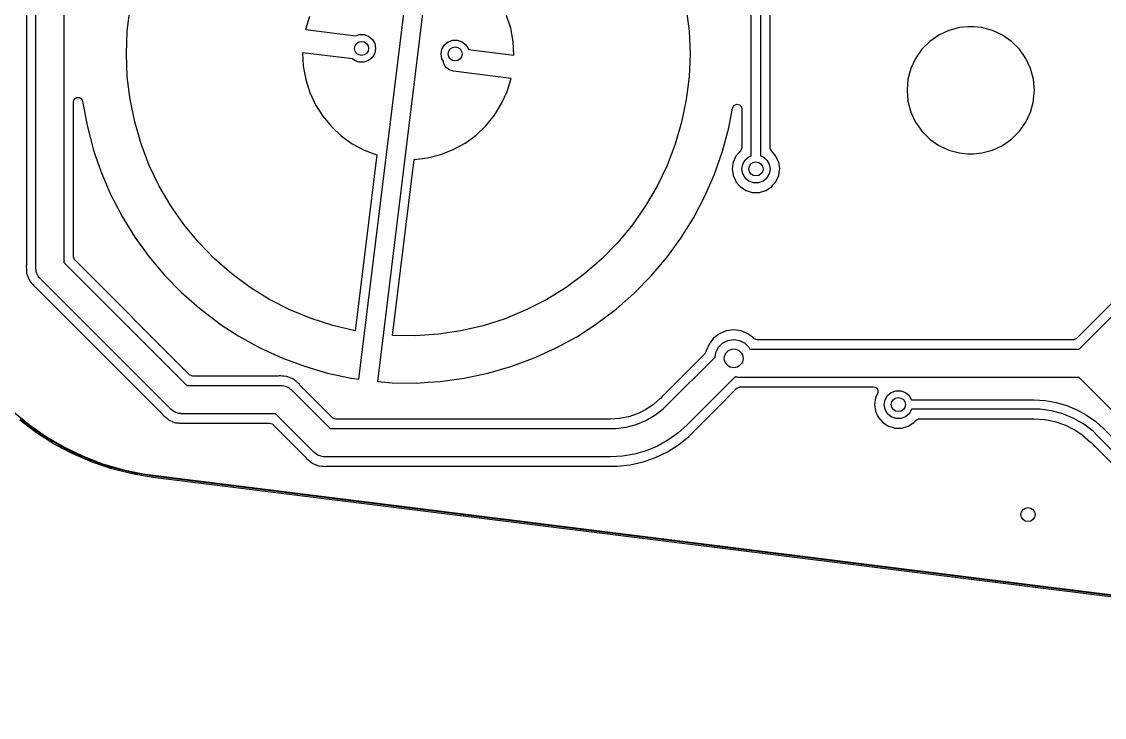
# Model space of a CAD drawing. Extents: x -114 to 114, y -62 to 23.
# Drawn here: x -79.71 to -56.66, y -60.71 to -45.9 of the extents above; entities that cross this region are included whole.
import ezdxf

# ---------------------------------------------------------------- set-up
doc = ezdxf.new("R2010")
doc.units = 0
doc.layers.add('BLACK', color=7, linetype='CONTINUOUS')

msp = doc.modelspace()

# ---------------------------------------------------------------- linework, layer by layer
at = {"layer": 'BLACK', "linetype": 'CONTINUOUS'}
for p, q in [((-38.3703, -33.7547), (-57.258, -52.6424)), ((-57.2039, -52.8719), (-38.2276, -33.8956)), ((-64.1813, -48.7588), (-64.1813, -39.1153)), ((-63.9813, -39.1153), (-63.9813, -48.7588)), ((-63.7808, -47.362), (-63.7808, -39.0853)), ((-72.5367, -53.5125), (-70.8308, -39.6187)), ((-70.4339, -39.6686), (-72.1395, -53.5592)), ((-79.6142, -41.6904), (-79.6142, -51.0865)), ((-79.4137, -51.1509), (-79.4137, -41.6259)), ((-78.8137, -41.7502), (-78.8137, -51.0267)), ((-77.4652, -46.1008), (-77.4058, -45.6168)), ((-65.5641, -45.6194), (-65.5049, -46.1035)), ((-73.5897, -45.7935), (-73.6741, -46.0688)), ((-69.3025, -46.043), (-69.3902, -45.7687)), ((-73.6741, -46.0688), (-72.5977, -46.2009)), ((-69.2506, -46.3262), (-69.3025, -46.043)), ((-59.9733, -46.0881), (-60.1875, -46.188)), ((-59.7451, -46.027), (-59.9733, -46.0881)), ((-59.5686, -46.0115), (-59.7451, -46.027)), ((-59.4507, -46.0115), (-59.5686, -46.0115)), ((-59.5686, -46.0115), (-59.5686, -46.0115)), ((-59.2743, -46.027), (-59.4507, -46.0115)), ((-59.4507, -46.0115), (-59.4507, -46.0115)), ((-59.1221, -46.0677), (-59.2743, -46.027)), ((-59.2743, -46.027), (-59.2743, -46.027)), ((-59.2743, -46.027), (-59.2743, -46.027)), ((-59.046, -46.0881), (-59.1221, -46.0677)), ((-58.8318, -46.188), (-59.046, -46.0881)), ((-59.046, -46.0881), (-59.046, -46.0881)), ((-77.4852, -46.5881), (-77.4652, -46.1008)), ((-72.5977, -46.2009), (-72.5305, -46.1765)), ((-72.5305, -46.1765), (-72.4264, -46.1765)), ((-72.4264, -46.1765), (-72.3284, -46.2121)), ((-72.3284, -46.2121), (-72.2486, -46.2791)), ((-72.2486, -46.2791), (-72.1965, -46.3693)), ((-70.715, -46.3966), (-70.6352, -46.3296)), ((-70.6352, -46.3296), (-70.5373, -46.294)), ((-70.5373, -46.294), (-70.4331, -46.294)), ((-70.4331, -46.294), (-70.3352, -46.3296)), ((-70.3352, -46.3296), (-70.2554, -46.3966)), ((-69.2353, -46.6138), (-69.2506, -46.3262)), ((-65.5049, -46.1035), (-65.4852, -46.5907)), ((-60.3811, -46.3235), (-60.5482, -46.4906)), ((-60.1875, -46.188), (-60.3811, -46.3235)), ((-60.1875, -46.188), (-60.1875, -46.188)), ((-58.6383, -46.3235), (-58.8318, -46.188)), ((-58.8318, -46.188), (-58.8318, -46.188)), ((-58.4712, -46.4906), (-58.6383, -46.3235)), ((-58.6383, -46.3235), (-58.6383, -46.3235)), ((-58.6383, -46.3235), (-58.6383, -46.3235)), ((-72.1965, -46.3693), (-72.1784, -46.4719)), ((-72.1784, -46.4719), (-72.1965, -46.5745)), ((-70.7852, -46.5894), (-70.7671, -46.4868)), ((-70.7671, -46.4868), (-70.715, -46.3966)), ((-70.2554, -46.3966), (-70.2033, -46.4868)), ((-70.2033, -46.4868), (-70.2018, -46.4951)), ((-70.2018, -46.4951), (-69.2353, -46.6138)), ((-60.5482, -46.4906), (-60.6837, -46.6842)), ((-58.3472, -46.6677), (-58.4712, -46.4906)), ((-77.4655, -47.0754), (-77.4852, -46.5881)), ((-72.6715, -46.6956), (-73.735, -46.565)), ((-73.735, -46.565), (-73.7197, -46.8526)), ((-72.6284, -46.7318), (-72.6715, -46.6956)), ((-72.5305, -46.7674), (-72.6284, -46.7318)), ((-72.4264, -46.7674), (-72.5305, -46.7674)), ((-72.3284, -46.7318), (-72.4264, -46.7674)), ((-72.2486, -46.6648), (-72.3284, -46.7318)), ((-72.1965, -46.5745), (-72.2486, -46.6648)), ((-70.7671, -46.692), (-70.7852, -46.5894)), ((-70.7359, -46.746), (-70.7671, -46.692)), ((-70.7335, -46.7781), (-70.7359, -46.746)), ((-70.6896, -46.8652), (-70.7335, -46.7781)), ((-65.4852, -46.5907), (-65.5051, -47.078)), ((-60.6837, -46.6842), (-60.7836, -46.8984)), ((-58.3356, -46.6842), (-58.3472, -46.6677)), ((-58.2358, -46.8984), (-58.3356, -46.6842)), ((-58.3356, -46.6842), (-58.3356, -46.6842)), ((-73.7197, -46.8526), (-73.6678, -47.1358)), ((-70.6157, -46.9289), (-70.6896, -46.8652)), ((-70.5231, -46.9594), (-70.6157, -46.9289)), ((-69.2962, -47.1101), (-70.5231, -46.9594)), ((-60.7836, -46.8984), (-60.8447, -47.1266)), ((-58.1746, -47.1266), (-58.2358, -46.8984)), ((-58.2358, -46.8984), (-58.2358, -46.8984)), ((-77.4062, -47.5594), (-77.4655, -47.0754)), ((-73.6678, -47.1358), (-73.5801, -47.4101)), ((-69.3807, -47.3854), (-69.2962, -47.1101)), ((-65.5051, -47.078), (-65.5645, -47.562)), ((-60.8447, -47.1266), (-60.8653, -47.362)), ((-58.154, -47.362), (-58.1746, -47.1266)), ((-58.1746, -47.1266), (-58.1746, -47.1266)), ((-58.1746, -47.1266), (-58.1746, -47.1266)), ((-73.5801, -47.4101), (-73.4582, -47.671)), ((-69.4996, -47.6476), (-69.3807, -47.3854)), ((-63.7808, -48.5829), (-63.7808, -47.362)), ((-60.8653, -47.362), (-60.8653, -47.362)), ((-60.8653, -47.362), (-60.8447, -47.5974)), ((-58.1708, -47.5536), (-58.154, -47.362)), ((-58.154, -47.362), (-58.154, -47.362)), ((-78.6132, -47.6087), (-78.5943, -47.5505)), ((-78.6132, -50.9026), (-78.6132, -47.6087)), ((-78.5943, -47.5505), (-78.5448, -47.5146)), ((-78.5448, -47.5146), (-78.4836, -47.5146)), ((-78.4836, -47.5146), (-78.4341, -47.5505)), ((-78.4341, -47.5505), (-78.4158, -47.5975)), ((-78.4158, -47.5975), (-78.4115, -47.6354)), ((-78.4115, -47.6354), (-78.4113, -47.6369)), ((-78.4113, -47.6369), (-78.316, -48.1413)), ((-77.3079, -48.0371), (-77.4062, -47.5594)), ((-73.4582, -47.671), (-73.3039, -47.9141)), ((-69.651, -47.8926), (-69.4996, -47.6476)), ((-65.5645, -47.562), (-65.6631, -48.0397)), ((-64.578, -47.7403), (-64.5484, -47.6867)), ((-64.5484, -47.6867), (-64.493, -47.6607)), ((-64.493, -47.6607), (-64.4329, -47.6723)), ((-64.4329, -47.6723), (-64.3911, -47.717)), ((-60.8447, -47.5974), (-60.7836, -47.8257)), ((-58.2358, -47.8257), (-58.1746, -47.5974)), ((-58.1746, -47.5974), (-58.1708, -47.5536)), ((-73.3039, -47.9141), (-73.1198, -48.1356)), ((-69.8325, -48.1162), (-69.651, -47.8926)), ((-64.6598, -48.1652), (-64.578, -47.7403)), ((-64.3911, -47.717), (-64.3818, -47.759)), ((-64.3818, -47.759), (-64.3818, -48.5829)), ((-60.7836, -47.8257), (-60.6837, -48.0398)), ((-58.3356, -48.0399), (-58.2358, -47.8257)), ((-78.316, -48.1413), (-78.184, -48.6374)), ((-77.1711, -48.5052), (-77.3079, -48.0371)), ((-73.1198, -48.1356), (-72.9089, -48.3317)), ((-70.041, -48.3148), (-69.8325, -48.1162)), ((-65.6631, -48.0397), (-65.8001, -48.5077)), ((-64.7935, -48.6608), (-64.6598, -48.1652)), ((-60.6837, -48.0398), (-60.6837, -48.0399)), ((-60.6837, -48.0399), (-60.5796, -48.1885)), ((-58.4712, -48.2334), (-58.3356, -48.0399)), ((-72.9089, -48.3317), (-72.6747, -48.4993)), ((-70.2732, -48.4851), (-70.041, -48.3148)), ((-60.5796, -48.1885), (-60.5482, -48.2334)), ((-60.5482, -48.2334), (-60.3811, -48.4005)), ((-60.3811, -48.4005), (-60.1875, -48.5361)), ((-58.8318, -48.5361), (-58.6383, -48.4005)), ((-58.6383, -48.4005), (-58.4712, -48.2334)), ((-76.9967, -48.9606), (-77.1711, -48.5052)), ((-72.6747, -48.4993), (-72.421, -48.6355)), ((-72.421, -48.6355), (-72.152, -48.7383)), ((-70.793, -48.7303), (-70.5252, -48.6244)), ((-70.5252, -48.6244), (-70.2732, -48.4851)), ((-65.8001, -48.5077), (-65.9747, -48.9631)), ((-64.3818, -48.5829), (-64.4007, -48.6411)), ((-63.7782, -48.6053), (-63.7808, -48.5829)), ((-63.7527, -48.6476), (-63.7782, -48.6053)), ((-60.1875, -48.5361), (-60.1875, -48.5361)), ((-60.1875, -48.5361), (-60.1875, -48.5361)), ((-60.1875, -48.5361), (-60.1875, -48.5361)), ((-60.1875, -48.5361), (-60.0678, -48.5919)), ((-60.0678, -48.5919), (-60.0162, -48.6159)), ((-60.0162, -48.6159), (-59.9733, -48.6359)), ((-59.9733, -48.6359), (-59.9733, -48.6359)), ((-59.9733, -48.6359), (-59.7451, -48.6971)), ((-59.2743, -48.6971), (-59.046, -48.6359)), ((-59.046, -48.6359), (-58.8318, -48.5361)), ((-78.184, -48.6374), (-78.1404, -48.7635)), ((-78.1404, -48.7635), (-78.0571, -49.0039)), ((-72.152, -48.7383), (-72.6118, -52.4827)), ((-71.8177, -52.5802), (-71.358, -48.8358)), ((-71.358, -48.8358), (-71.0721, -48.8012)), ((-71.0721, -48.8012), (-70.793, -48.7303)), ((-64.9632, -49.1453), (-64.7935, -48.6608)), ((-64.5066, -48.7635), (-64.5664, -48.8944)), ((-64.4458, -48.6932), (-64.5066, -48.7635)), ((-64.4124, -48.6547), (-64.4458, -48.6932)), ((-64.4078, -48.6493), (-64.4124, -48.6547)), ((-64.4124, -48.6547), (-64.4124, -48.6547)), ((-64.4007, -48.6411), (-64.408, -48.6491)), ((-64.408, -48.6491), (-64.4078, -48.6493)), ((-64.3632, -48.9342), (-64.3111, -48.844)), ((-64.3111, -48.844), (-64.2313, -48.777)), ((-64.2313, -48.777), (-64.1813, -48.7588)), ((-63.9813, -48.7588), (-63.9313, -48.777)), ((-63.9313, -48.777), (-63.8515, -48.844)), ((-63.8515, -48.844), (-63.7994, -48.9342)), ((-63.7548, -48.6493), (-63.7527, -48.6476)), ((-63.7501, -48.6547), (-63.7548, -48.6493)), ((-63.6559, -48.7635), (-63.7501, -48.6547)), ((-63.7501, -48.6547), (-63.7501, -48.6547)), ((-63.6017, -48.8821), (-63.6559, -48.7635)), ((-59.7451, -48.6971), (-59.7451, -48.6971)), ((-59.7451, -48.6971), (-59.7451, -48.6971)), ((-59.7451, -48.6971), (-59.5686, -48.7125)), ((-59.5686, -48.7125), (-59.5686, -48.7125)), ((-59.5686, -48.7125), (-59.4507, -48.7125)), ((-59.4507, -48.7125), (-59.2743, -48.6971)), ((-59.2743, -48.6971), (-59.2743, -48.6971)), ((-59.2743, -48.6971), (-59.2743, -48.6971)), ((-78.0571, -49.0039), (-78.016, -49.1226)), ((-76.786, -49.4004), (-76.9967, -48.9606)), ((-65.9747, -48.9631), (-66.1856, -49.4027)), ((-64.5664, -48.8944), (-64.5869, -49.0368)), ((-64.5869, -49.0368), (-64.5869, -49.0368)), ((-64.5869, -49.0368), (-64.5664, -49.1793)), ((-64.3813, -49.0368), (-64.3632, -48.9342)), ((-64.3632, -49.1394), (-64.3813, -49.0368)), ((-63.7994, -48.9342), (-63.7813, -49.0368)), ((-63.7813, -49.0368), (-63.7994, -49.1394)), ((-63.5961, -48.8944), (-63.6017, -48.8821)), ((-63.5756, -49.0368), (-63.5961, -48.8944)), ((-63.5847, -49.1002), (-63.5756, -49.0368)), ((-63.5756, -49.0368), (-63.5756, -49.0368)), ((-78.016, -49.1226), (-77.813, -49.5941)), ((-65.1679, -49.6161), (-64.9632, -49.1453)), ((-64.5664, -49.1793), (-64.5197, -49.2816)), ((-64.5197, -49.2816), (-64.5066, -49.3102)), ((-64.5066, -49.3102), (-64.4259, -49.4034)), ((-64.3111, -49.2297), (-64.3632, -49.1394)), ((-64.2313, -49.2966), (-64.3111, -49.2297)), ((-64.1334, -49.3323), (-64.2313, -49.2966)), ((-63.9313, -49.2966), (-64.0292, -49.3323)), ((-63.8515, -49.2297), (-63.9313, -49.2966)), ((-63.7994, -49.1394), (-63.8515, -49.2297)), ((-63.7501, -49.419), (-63.6559, -49.3102)), ((-63.6559, -49.3102), (-63.5961, -49.1793)), ((-63.5961, -49.1793), (-63.5847, -49.1002)), ((-76.5402, -49.8216), (-76.786, -49.4004)), ((-66.1856, -49.4027), (-66.4316, -49.8238)), ((-64.4259, -49.4034), (-64.4124, -49.419)), ((-64.4124, -49.419), (-64.2913, -49.4968)), ((-64.2913, -49.4968), (-64.2913, -49.4968)), ((-64.2913, -49.4968), (-64.1849, -49.528)), ((-64.1849, -49.528), (-64.1532, -49.5373)), ((-64.1532, -49.5373), (-64.1532, -49.5373)), ((-64.1532, -49.5373), (-64.1532, -49.5373)), ((-64.1532, -49.5373), (-64.1532, -49.5373)), ((-64.1532, -49.5373), (-64.0093, -49.5373)), ((-64.0292, -49.3323), (-64.1334, -49.3323)), ((-64.0093, -49.5373), (-63.8712, -49.4968)), ((-64.0093, -49.5373), (-64.0093, -49.5373)), ((-63.8712, -49.4968), (-63.7501, -49.419)), ((-77.813, -49.5941), (-77.8129, -49.5941)), ((-77.8129, -49.5941), (-77.7526, -49.71)), ((-77.7526, -49.71), (-77.5764, -50.0485)), ((-65.4066, -50.0707), (-65.1679, -49.6161)), ((-76.261, -50.2214), (-76.5402, -49.8216)), ((-66.4316, -49.8238), (-66.711, -50.2236)), ((-77.5764, -50.0485), (-77.5759, -50.0494)), ((-77.5759, -50.0494), (-77.5759, -50.0494)), ((-77.5759, -50.0494), (-77.3061, -50.4862)), ((-75.9502, -50.5973), (-76.261, -50.2214)), ((-66.711, -50.2236), (-67.0219, -50.5993)), ((-65.6778, -50.5065), (-65.4066, -50.0707)), ((-77.3061, -50.4862), (-77.0051, -50.9021)), ((-75.61, -50.9467), (-75.9502, -50.5973)), ((-67.0219, -50.5993), (-67.3623, -50.9485)), ((-65.9803, -50.9213), (-65.6778, -50.5065)), ((-78.6119, -50.9181), (-78.6132, -50.9026)), ((-78.5842, -50.9726), (-78.6119, -50.9181)), ((-77.0051, -50.9021), (-77.0051, -50.9021)), ((-77.0051, -50.9021), (-76.6744, -51.2948)), ((-66.3124, -51.3128), (-65.9803, -50.9213)), ((-79.6164, -51.1075), (-79.618, -51.1149)), ((-79.618, -51.1149), (-79.618, -51.1149)), ((-79.618, -51.1149), (-79.6143, -51.1671)), ((-79.6142, -51.0865), (-79.6164, -51.1075)), ((-79.6143, -51.1671), (-79.6142, -51.1706)), ((-79.6142, -51.1706), (-79.6142, -51.1867)), ((-79.4073, -51.185), (-79.4137, -51.1509)), ((-78.8137, -51.0267), (-76.1954, -53.6449)), ((-76.1414, -53.4154), (-78.5842, -50.9726)), ((-75.2425, -51.2673), (-75.61, -50.9467)), ((-67.3623, -50.9485), (-67.7299, -51.2689)), ((-79.6142, -51.1867), (-79.6119, -51.2027)), ((-79.6119, -51.2027), (-79.6115, -51.2062)), ((-79.6115, -51.2062), (-79.6078, -51.2584)), ((-79.6078, -51.2584), (-79.6051, -51.2655)), ((-79.6051, -51.2655), (-79.5999, -51.286)), ((-79.5999, -51.286), (-79.5988, -51.2934)), ((-79.5988, -51.2934), (-79.5988, -51.2934)), ((-79.5988, -51.2934), (-79.5771, -51.341)), ((-79.5771, -51.341), (-79.5757, -51.3443)), ((-79.5757, -51.3443), (-79.5575, -51.3933)), ((-79.5575, -51.3933), (-79.5575, -51.3933)), ((-79.5575, -51.3933), (-79.5575, -51.3933)), ((-79.5575, -51.3933), (-79.5537, -51.3982)), ((-79.5537, -51.3982), (-79.553, -51.3993)), ((-79.553, -51.3993), (-79.5422, -51.4175)), ((-79.4057, -51.2196), (-79.4073, -51.185)), ((-79.3973, -51.2388), (-79.4057, -51.2196)), ((-79.3934, -51.2593), (-79.3973, -51.2388)), ((-79.3752, -51.2888), (-79.3934, -51.2593)), ((-79.3612, -51.3205), (-79.3752, -51.2888)), ((-79.339, -51.3471), (-79.3612, -51.3205)), ((-79.3354, -51.3531), (-79.339, -51.3471)), ((-79.332, -51.3556), (-79.3354, -51.3531)), ((-79.3258, -51.3631), (-79.332, -51.3556)), ((-76.5318, -54.1571), (-79.3258, -51.3631)), ((-76.6744, -51.2948), (-76.6744, -51.2948)), ((-76.6744, -51.2948), (-76.3159, -51.6622)), ((-74.8502, -51.557), (-75.2425, -51.2673)), ((-67.7299, -51.2689), (-68.1223, -51.5585)), ((-66.6722, -51.679), (-66.3124, -51.3128)), ((-79.5422, -51.4175), (-79.539, -51.4243)), ((-79.539, -51.4243), (-79.5048, -51.4639)), ((-79.5048, -51.4639), (-79.5026, -51.4666)), ((-79.5026, -51.4666), (-79.4929, -51.4795)), ((-79.4929, -51.4795), (-79.4929, -51.4795)), ((-79.4929, -51.4795), (-79.4815, -51.491)), ((-79.4815, -51.491), (-79.4791, -51.4935)), ((-79.4791, -51.4935), (-79.4448, -51.5331)), ((-79.4448, -51.5331), (-79.4448, -51.5331)), ((-79.4448, -51.5331), (-79.4385, -51.5371)), ((-79.4385, -51.5371), (-79.422, -51.5504)), ((-79.422, -51.5504), (-76.7191, -54.2533)), ((-74.4357, -51.8138), (-74.8502, -51.557)), ((-68.1223, -51.5585), (-68.537, -51.8151)), ((-76.3159, -51.6622), (-76.3159, -51.6622)), ((-76.3159, -51.6622), (-75.9314, -52.0023)), ((-74.0016, -52.0362), (-74.4357, -51.8138)), ((-68.537, -51.8151), (-68.9711, -52.0373)), ((-67.0579, -52.0178), (-66.6722, -51.679)), ((-75.9314, -52.0023), (-75.523, -52.3134)), ((-73.551, -52.2226), (-74.0016, -52.0362)), ((-68.9711, -52.0373), (-69.4219, -52.2235)), ((-67.4673, -52.3275), (-67.0579, -52.0178)), ((-75.523, -52.3134), (-75.4641, -52.3519)), ((-73.0867, -52.3717), (-73.551, -52.2226)), ((-69.4219, -52.2235), (-69.8862, -52.3724)), ((-75.4641, -52.3519), (-75.093, -52.5938)), ((-72.6118, -52.4827), (-73.0867, -52.3717)), ((-70.3612, -52.4832), (-70.8435, -52.555)), ((-69.8862, -52.3724), (-70.3612, -52.4832)), ((-67.8984, -52.6063), (-67.5826, -52.402)), ((-67.5826, -52.402), (-67.4673, -52.3275)), ((-67.4673, -52.3275), (-67.4673, -52.3275)), ((-67.4673, -52.3275), (-67.4673, -52.3275)), ((-64.8585, -52.5431), (-64.984, -52.6393)), ((-64.7125, -52.4826), (-64.8585, -52.5431)), ((-64.8585, -52.5431), (-64.8585, -52.5431)), ((-64.7124, -52.4826), (-64.7125, -52.4826)), ((-64.5557, -52.4619), (-64.7124, -52.4826)), ((-64.3989, -52.4826), (-64.5557, -52.4619)), ((-64.5557, -52.4619), (-64.5557, -52.4619)), ((-64.2529, -52.5431), (-64.3989, -52.4826)), ((-64.3989, -52.4826), (-64.3989, -52.4826)), ((-64.1274, -52.6393), (-64.2529, -52.5431)), ((-75.093, -52.5938), (-75.093, -52.5938)), ((-75.093, -52.5938), (-75.093, -52.5938)), ((-75.093, -52.5938), (-74.6435, -52.8419)), ((-71.3301, -52.5874), (-71.8177, -52.5802)), ((-70.8435, -52.555), (-71.3301, -52.5874)), ((-68.3487, -52.8529), (-67.8984, -52.6063)), ((-65.0802, -52.7648), (-65.1407, -52.9108)), ((-64.984, -52.6393), (-65.0802, -52.7648)), ((-65.0802, -52.7648), (-65.0802, -52.7648)), ((-64.984, -52.6393), (-64.984, -52.6393)), ((-64.8793, -52.8325), (-64.7908, -52.744)), ((-64.7908, -52.744), (-64.6793, -52.6872)), ((-64.6793, -52.6872), (-64.5557, -52.6676)), ((-64.5557, -52.6676), (-64.4321, -52.6872)), ((-64.4321, -52.6872), (-64.3206, -52.744)), ((-64.3206, -52.744), (-64.2321, -52.8325)), ((-64.1243, -52.6424), (-64.1274, -52.6393)), ((-64.1274, -52.6393), (-64.1274, -52.6393)), ((-64.1274, -52.6393), (-64.1274, -52.6393)), ((-64.1274, -52.6393), (-64.1274, -52.6393)), ((-64.1125, -52.6525), (-64.1243, -52.6424)), ((-64.0543, -52.6714), (-64.1125, -52.6525)), ((-57.328, -52.6714), (-64.0543, -52.6714)), ((-57.3125, -52.6702), (-57.328, -52.6714)), ((-57.258, -52.6424), (-57.3125, -52.6702)), ((-74.6435, -52.8419), (-74.1771, -53.0564)), ((-68.8158, -53.0658), (-68.3487, -52.8529)), ((-65.1697, -52.9737), (-66.0692, -53.8733)), ((-65.1678, -52.9719), (-65.1697, -52.9737)), ((-65.1415, -52.9167), (-65.1678, -52.9719)), ((-65.1407, -52.9108), (-65.1415, -52.9167)), ((-65.1407, -52.9108), (-65.1407, -52.9108)), ((-64.9511, -53.0388), (-64.9361, -52.944)), ((-64.9361, -52.944), (-64.8793, -52.8325)), ((-64.2321, -52.8325), (-64.212, -52.8719)), ((-64.212, -52.8719), (-57.2039, -52.8719)), ((-74.1771, -53.0564), (-73.6963, -53.2362)), ((-73.6963, -53.2362), (-73.2035, -53.3803)), ((-69.7905, -53.3862), (-69.2973, -53.2439)), ((-69.2973, -53.2439), (-68.8158, -53.0658)), ((-65.9765, -54.0641), (-64.9511, -53.0388)), ((-76.1295, -53.4255), (-76.1414, -53.4154)), ((-76.0713, -53.4444), (-76.1295, -53.4255)), ((-74.2532, -53.4444), (-76.0713, -53.4444)), ((-74.2322, -53.4422), (-74.2532, -53.4444)), ((-74.2248, -53.4406), (-74.2322, -53.4422)), ((-74.2025, -53.4422), (-74.2248, -53.4406)), ((-74.2248, -53.4406), (-74.2248, -53.4406)), ((-74.2248, -53.4406), (-74.2248, -53.4406)), ((-74.1726, -53.4443), (-74.2025, -53.4422)), ((-74.1691, -53.4444), (-74.1726, -53.4443)), ((-74.153, -53.4444), (-74.1691, -53.4444)), ((-74.137, -53.4467), (-74.153, -53.4444)), ((-74.153, -53.4444), (-74.153, -53.4444)), ((-74.1335, -53.4471), (-74.137, -53.4467)), ((-74.0813, -53.4509), (-74.1335, -53.4471)), ((-74.0742, -53.4535), (-74.0813, -53.4509)), ((-74.0813, -53.4509), (-74.0813, -53.4509)), ((-74.0537, -53.4587), (-74.0742, -53.4535)), ((-74.0463, -53.4598), (-74.0537, -53.4587)), ((-73.9987, -53.4815), (-74.0463, -53.4598)), ((-74.0463, -53.4598), (-74.0463, -53.4598)), ((-73.2035, -53.3803), (-73.2035, -53.3803)), ((-73.2035, -53.3803), (-73.2035, -53.3803)), ((-73.2035, -53.3803), (-72.7016, -53.4879)), ((-70.2928, -53.4921), (-69.7906, -53.3862)), ((-69.7906, -53.3862), (-69.7906, -53.3862)), ((-69.7906, -53.3862), (-69.7905, -53.3862)), ((-64.5269, -53.463), (-65.5522, -54.4884)), ((-64.5194, -53.4618), (-64.5269, -53.463)), ((-64.5065, -53.4668), (-64.5194, -53.4618)), ((-64.472, -53.47), (-64.5065, -53.4668)), ((-64.4652, -53.4716), (-64.472, -53.47)), ((-64.4611, -53.471), (-64.4652, -53.4716)), ((-64.4513, -53.4719), (-64.4611, -53.471)), ((-57.2039, -53.4719), (-64.4513, -53.4719)), ((-53.7123, -56.9635), (-57.2039, -53.4719)), ((-76.1954, -53.6449), (-74.1888, -53.6449)), ((-74.1888, -53.6449), (-74.179, -53.6458)), ((-74.179, -53.6458), (-74.1749, -53.6453)), ((-74.1749, -53.6453), (-74.1681, -53.6469)), ((-74.1681, -53.6469), (-74.1336, -53.6501)), ((-74.1336, -53.6501), (-74.1013, -53.6626)), ((-74.1013, -53.6626), (-74.0676, -53.6705)), ((-74.0676, -53.6705), (-74.0503, -53.6823)), ((-74.0503, -53.6823), (-74.0308, -53.6899)), ((-74.0308, -53.6899), (-74.0052, -53.7132)), ((-73.9954, -53.4829), (-73.9987, -53.4815)), ((-73.9464, -53.5011), (-73.9954, -53.4829)), ((-73.9415, -53.5049), (-73.9464, -53.5011)), ((-73.9464, -53.5011), (-73.9464, -53.5011)), ((-73.9464, -53.5011), (-73.9464, -53.5011)), ((-73.9404, -53.5057), (-73.9415, -53.5049)), ((-73.9222, -53.5164), (-73.9404, -53.5057)), ((-73.9154, -53.5196), (-73.9222, -53.5164)), ((-73.8758, -53.5538), (-73.9154, -53.5196)), ((-73.8731, -53.556), (-73.8758, -53.5538)), ((-73.8602, -53.5657), (-73.8731, -53.556)), ((-73.8487, -53.5772), (-73.8602, -53.5657)), ((-73.8602, -53.5657), (-73.8602, -53.5657)), ((-73.8461, -53.5796), (-73.8487, -53.5772)), ((-73.8099, -53.611), (-73.8461, -53.5796)), ((-73.8066, -53.6138), (-73.8099, -53.611)), ((-73.8026, -53.6201), (-73.8066, -53.6138)), ((-73.7893, -53.6366), (-73.8026, -53.6201)), ((-73.0934, -54.3325), (-73.7893, -53.6366)), ((-72.7016, -53.4879), (-72.7016, -53.4879)), ((-72.7016, -53.4879), (-72.7016, -53.4879)), ((-72.7016, -53.4879), (-72.5367, -53.5125)), ((-72.1395, -53.5592), (-71.8274, -53.586)), ((-71.8274, -53.586), (-71.314, -53.5922)), ((-71.314, -53.5922), (-71.0617, -53.5768)), ((-71.0617, -53.5768), (-70.8016, -53.5609)), ((-70.8016, -53.5609), (-70.2929, -53.4921)), ((-70.8016, -53.5609), (-70.8016, -53.5609)), ((-70.8016, -53.5609), (-70.8016, -53.5609)), ((-70.2929, -53.4921), (-70.2928, -53.4921)), ((-70.2928, -53.4921), (-70.2928, -53.4921)), ((-64.9384, -54.1581), (-64.4858, -53.7055)), ((-64.4858, -53.7055), (-64.4313, -53.6777)), ((-64.4313, -53.6777), (-64.4223, -53.6774)), ((-64.4223, -53.6768), (-64.4153, -53.6763)), ((-64.4223, -53.6774), (-64.4223, -53.6768)), ((-64.4153, -53.6763), (-64.4079, -53.6747)), ((-64.4153, -53.6763), (-64.4153, -53.6763)), ((-64.4153, -53.6763), (-64.4153, -53.6763)), ((-64.4079, -53.6747), (-64.3869, -53.6724)), ((-64.3869, -53.6724), (-61.5806, -53.6724)), ((-61.5806, -53.6724), (-61.5224, -53.6913)), ((-61.5224, -53.6913), (-61.4865, -53.7408)), ((-74.0052, -53.7132), (-73.9766, -53.7328)), ((-73.9766, -53.7328), (-73.1474, -54.562)), ((-66.1195, -53.9234), (-66.2633, -54.0495)), ((-66.1171, -53.9212), (-66.1195, -53.9234)), ((-66.0692, -53.8733), (-66.1171, -53.9212)), ((-66.0692, -53.8733), (-66.0692, -53.8733)), ((-61.5348, -53.9095), (-61.5553, -54.0519)), ((-61.4906, -53.8126), (-61.5348, -53.9095)), ((-61.5348, -53.9095), (-61.5348, -53.9095)), ((-61.4865, -53.802), (-61.4906, -53.8126)), ((-61.4865, -53.7408), (-61.4865, -53.802)), ((-61.3316, -53.9493), (-61.2795, -53.8591)), ((-61.2795, -53.8591), (-61.1997, -53.7921)), ((-61.1997, -53.7921), (-61.1018, -53.7565)), ((-61.1018, -53.7565), (-60.9976, -53.7565)), ((-60.9976, -53.7565), (-60.8997, -53.7921)), ((-60.8997, -53.7921), (-60.8199, -53.8591)), ((-60.8199, -53.8591), (-60.7678, -53.9493)), ((-76.5032, -54.1767), (-76.5318, -54.1571)), ((-66.4317, -54.1621), (-66.6018, -54.246)), ((-66.4261, -54.1588), (-66.4317, -54.1621)), ((-66.2684, -54.0535), (-66.4261, -54.1588)), ((-66.2633, -54.0495), (-66.2684, -54.0535)), ((-66.232, -54.2786), (-66.0553, -54.1429)), ((-66.0553, -54.1429), (-65.9765, -54.0641)), ((-65.9765, -54.0641), (-65.9765, -54.0641)), ((-65.9765, -54.0641), (-65.9765, -54.0641)), ((-65.9765, -54.0641), (-65.9765, -54.0641)), ((-65.3896, -54.6094), (-64.9384, -54.1581)), ((-61.5553, -54.0519), (-61.5553, -54.0519)), ((-61.5553, -54.0519), (-61.5348, -54.1944)), ((-61.3497, -54.0519), (-61.3316, -53.9493)), ((-61.3316, -54.1545), (-61.3497, -54.0519)), ((-61.2795, -54.2448), (-61.3316, -54.1545)), ((-60.7678, -54.1545), (-60.8199, -54.2448)), ((-60.7678, -53.9493), (-60.7673, -53.9519)), ((-60.7673, -54.1519), (-60.7678, -54.1545)), ((-60.7673, -53.9519), (-58.1581, -53.9519)), ((-58.1581, -54.1519), (-60.7673, -54.1519)), ((-58.1581, -53.9519), (-57.923, -53.9651)), ((-58.0336, -54.1519), (-58.1581, -54.1519)), ((-58.1581, -54.1519), (-58.1581, -54.1519)), ((-58.1581, -54.1519), (-58.1581, -54.1519)), ((-57.7866, -54.1844), (-58.0336, -54.1519)), ((-57.923, -53.9651), (-57.6908, -54.0046)), ((-57.6908, -54.0046), (-57.4645, -54.0698)), ((-57.4645, -54.0698), (-57.2469, -54.1599)), ((-57.2469, -54.1599), (-57.0408, -54.2738)), ((-79.889, -54.2034), (-79.5478, -54.4844)), ((-79.3949, -54.6518), (-79.7502, -54.3825)), ((-79.6246, -54.4454), (-79.7456, -54.3481)), ((-76.7191, -54.2533), (-76.7059, -54.2698)), ((-76.7059, -54.2698), (-76.7018, -54.2761)), ((-76.7018, -54.2761), (-76.7018, -54.2761)), ((-76.7018, -54.2761), (-76.6623, -54.3103)), ((-76.6623, -54.3103), (-76.6597, -54.3127)), ((-76.6597, -54.3127), (-76.6483, -54.3242)), ((-76.6483, -54.3242), (-76.6371, -54.3325)), ((-76.6371, -54.3325), (-76.6353, -54.3338)), ((-76.6353, -54.3338), (-76.6326, -54.3361)), ((-76.6326, -54.3361), (-76.593, -54.3703)), ((-76.593, -54.3703), (-76.593, -54.3703)), ((-76.593, -54.3703), (-76.593, -54.3703)), ((-76.593, -54.3703), (-76.5862, -54.3734)), ((-76.5862, -54.3734), (-76.568, -54.3842)), ((-76.568, -54.3842), (-76.562, -54.3887)), ((-76.562, -54.3887), (-76.513, -54.407)), ((-76.4776, -54.2), (-76.5032, -54.1767)), ((-76.4581, -54.2076), (-76.4776, -54.2)), ((-76.4408, -54.2194), (-76.4581, -54.2076)), ((-76.4071, -54.2273), (-76.4408, -54.2194)), ((-76.3748, -54.2398), (-76.4071, -54.2273)), ((-76.3403, -54.243), (-76.3748, -54.2398)), ((-76.3335, -54.2446), (-76.3403, -54.243)), ((-76.3294, -54.244), (-76.3335, -54.2446)), ((-76.3197, -54.2449), (-76.3294, -54.244)), ((-74.313, -54.2449), (-76.3197, -54.2449)), ((-73.4838, -55.0742), (-74.313, -54.2449)), ((-73.0815, -54.3426), (-73.0934, -54.3325)), ((-73.0233, -54.3615), (-73.0815, -54.3426)), ((-67.1798, -54.3615), (-73.0233, -54.3615)), ((-67.1766, -54.3614), (-67.1798, -54.3615)), ((-66.9861, -54.3489), (-67.1766, -54.3614)), ((-66.9796, -54.3481), (-66.9861, -54.3489)), ((-66.8019, -54.3127), (-66.9796, -54.3481)), ((-66.7936, -54.3111), (-66.8019, -54.3127)), ((-66.7874, -54.3094), (-66.7936, -54.3111)), ((-66.6078, -54.2484), (-66.7874, -54.3094)), ((-66.6309, -54.4753), (-66.425, -54.39)), ((-66.6018, -54.246), (-66.6078, -54.2484)), ((-66.425, -54.39), (-66.232, -54.2786)), ((-61.5348, -54.1944), (-61.4832, -54.3075)), ((-61.4832, -54.3075), (-61.475, -54.3253)), ((-61.475, -54.3253), (-61.382, -54.4327)), ((-61.1997, -54.3118), (-61.2795, -54.2448)), ((-61.1018, -54.3474), (-61.1997, -54.3118)), ((-60.9976, -54.3474), (-61.1018, -54.3474)), ((-60.8997, -54.3118), (-60.9976, -54.3474)), ((-60.8199, -54.2448), (-60.8997, -54.3118)), ((-60.7185, -54.4341), (-60.6774, -54.3866)), ((-60.6774, -54.3866), (-60.625, -54.355)), ((-60.625, -54.355), (-60.6026, -54.3524)), ((-60.6026, -54.3524), (-58.2057, -54.3524)), ((-58.2057, -54.3524), (-58.2057, -54.3524)), ((-58.2057, -54.3524), (-58.1597, -54.3524)), ((-58.1597, -54.3524), (-58.1565, -54.3525)), ((-58.1565, -54.3525), (-57.9395, -54.3668)), ((-57.9395, -54.3668), (-57.9331, -54.3676)), ((-57.9331, -54.3676), (-57.7214, -54.4097)), ((-57.546, -54.2489), (-57.7866, -54.1844)), ((-57.3159, -54.3442), (-57.546, -54.2489)), ((-57.1002, -54.4688), (-57.3159, -54.3442)), ((-57.0408, -54.2738), (-56.8488, -54.4101)), ((-79.6194, -54.4497), (-79.6246, -54.4454)), ((-79.6183, -54.4505), (-79.6194, -54.4497)), ((-79.4367, -54.5882), (-79.6183, -54.4505)), ((-79.5478, -54.4844), (-79.185, -54.737)), ((-79.4344, -54.5898), (-79.4367, -54.5882)), ((-79.2482, -54.7151), (-79.4344, -54.5898)), ((-76.513, -54.407), (-76.5097, -54.4084)), ((-76.5097, -54.4084), (-76.4621, -54.4301)), ((-76.4621, -54.4301), (-76.4547, -54.4312)), ((-76.4547, -54.4312), (-76.4342, -54.4364)), ((-76.4342, -54.4364), (-76.4272, -54.439)), ((-76.4272, -54.439), (-76.4272, -54.439)), ((-76.4272, -54.439), (-76.3749, -54.4428)), ((-76.3749, -54.4428), (-76.3715, -54.4431)), ((-76.3715, -54.4431), (-76.3555, -54.4454)), ((-76.3555, -54.4454), (-76.3393, -54.4454)), ((-76.3393, -54.4454), (-76.3358, -54.4456)), ((-76.3358, -54.4456), (-76.3308, -54.4459)), ((-76.3308, -54.4459), (-76.2836, -54.4493)), ((-76.2836, -54.4493), (-76.2772, -54.4479)), ((-76.2772, -54.4479), (-76.2763, -54.4477)), ((-76.2763, -54.4477), (-76.2552, -54.4454)), ((-76.2552, -54.4454), (-74.4371, -54.4454)), ((-74.4371, -54.4454), (-74.3789, -54.4643)), ((-74.3789, -54.4643), (-74.3671, -54.4744)), ((-74.3671, -54.4744), (-73.6711, -55.1704)), ((-73.1474, -54.562), (-67.1785, -54.562)), ((-67.1785, -54.562), (-67.1783, -54.5621)), ((-67.1783, -54.5621), (-67.0671, -54.5621)), ((-67.0671, -54.5621), (-66.8462, -54.533)), ((-66.8462, -54.533), (-66.6309, -54.4753)), ((-65.5522, -54.4884), (-65.7445, -54.6602)), ((-65.4104, -54.6301), (-65.3896, -54.6094)), ((-61.382, -54.4327), (-61.3808, -54.4341)), ((-61.3808, -54.4341), (-61.2597, -54.5119)), ((-61.2597, -54.5119), (-61.2597, -54.5119)), ((-61.2597, -54.5119), (-61.1609, -54.5409)), ((-61.1609, -54.5409), (-61.1216, -54.5524)), ((-61.1216, -54.5524), (-61.1216, -54.5524)), ((-61.1216, -54.5524), (-61.1216, -54.5524)), ((-61.1216, -54.5524), (-61.1216, -54.5524)), ((-61.1216, -54.5524), (-60.9777, -54.5524)), ((-60.9777, -54.5524), (-60.8396, -54.5119)), ((-60.9777, -54.5524), (-60.9777, -54.5524)), ((-60.8396, -54.5119), (-60.7185, -54.4341)), ((-57.7214, -54.4097), (-57.7152, -54.4114)), ((-57.7152, -54.4114), (-57.5108, -54.4808)), ((-57.5108, -54.4808), (-57.5048, -54.4832)), ((-57.5048, -54.4832), (-57.3112, -54.5787)), ((-57.3112, -54.5787), (-57.3056, -54.5819)), ((-57.3056, -54.5819), (-57.1668, -54.6747)), ((-56.9026, -54.6204), (-57.1002, -54.4688)), ((-56.8146, -54.7084), (-56.9026, -54.6204)), ((-56.8488, -54.4101), (-56.6732, -54.567)), ((-56.6732, -54.567), (-56.6732, -54.567)), ((-56.6732, -54.567), (-56.6732, -54.567)), ((-56.6732, -54.567), (-53.9595, -57.2807)), ((-79.0192, -54.8915), (-79.3949, -54.6518)), ((-79.2473, -54.7157), (-79.2482, -54.7151)), ((-79.1455, -54.7807), (-79.2473, -54.7157)), ((-79.185, -54.737), (-78.803, -54.9595)), ((-79.0555, -54.8381), (-79.1455, -54.7807)), ((-79.0529, -54.8396), (-79.0555, -54.8381)), ((-78.8562, -54.949), (-79.0529, -54.8396)), ((-65.9549, -54.8095), (-66.1806, -54.9343)), ((-65.7445, -54.6602), (-65.9549, -54.8095)), ((-65.7293, -54.9046), (-65.5097, -54.7294)), ((-65.5097, -54.7294), (-65.4404, -54.6601)), ((-65.4404, -54.6601), (-65.4104, -54.6301)), ((-57.1668, -54.6747), (-57.1262, -54.7018)), ((-57.1262, -54.7018), (-57.1211, -54.7058)), ((-57.1211, -54.7058), (-56.9578, -54.849)), ((-56.9578, -54.849), (-56.9554, -54.8512)), ((-56.9554, -54.8512), (-55.5825, -56.2241)), ((-54.1009, -57.4221), (-56.8146, -54.7084)), ((-56.8146, -54.7084), (-56.8146, -54.7084)), ((-78.6253, -55.1001), (-79.0192, -54.8915)), ((-78.8553, -54.9494), (-78.8562, -54.949)), ((-78.6549, -55.0556), (-78.8553, -54.9494)), ((-78.803, -54.9595), (-78.4043, -55.1506)), ((-78.652, -55.057), (-78.6549, -55.0556)), ((-78.4454, -55.1498), (-78.652, -55.057)), ((-73.4552, -55.0937), (-73.4838, -55.0742)), ((-66.4189, -55.033), (-66.6667, -55.1044)), ((-66.1806, -54.9343), (-66.4189, -55.033)), ((-66.2201, -55.1758), (-65.9671, -55.054)), ((-65.9671, -55.054), (-65.7293, -54.9046)), ((-78.2159, -55.2764), (-78.6253, -55.1001)), ((-78.4062, -55.1667), (-78.4454, -55.1498)), ((-78.2377, -55.2393), (-78.4062, -55.1667)), ((-78.4043, -55.1506), (-77.9916, -55.3088)), ((-78.2345, -55.2405), (-78.2377, -55.2393)), ((-78.2047, -55.2509), (-78.2345, -55.2405)), ((-77.7936, -55.419), (-78.2159, -55.2764)), ((-78.019, -55.316), (-78.2047, -55.2509)), ((-77.8067, -55.3877), (-78.019, -55.316)), ((-77.9916, -55.3088), (-77.5674, -55.4333)), ((-73.6711, -55.1704), (-73.6579, -55.1868)), ((-73.6579, -55.1868), (-73.6538, -55.1932)), ((-73.6538, -55.1932), (-73.6538, -55.1932)), ((-73.6538, -55.1932), (-73.6143, -55.2274)), ((-73.6143, -55.2274), (-73.6117, -55.2298)), ((-73.6117, -55.2298), (-73.6003, -55.2412)), ((-73.6003, -55.2412), (-73.5873, -55.2509)), ((-73.5873, -55.2509), (-73.5846, -55.2532)), ((-73.5846, -55.2532), (-73.545, -55.2874)), ((-73.545, -55.2874), (-73.545, -55.2874)), ((-73.545, -55.2874), (-73.545, -55.2874)), ((-73.545, -55.2874), (-73.5382, -55.2905)), ((-73.5382, -55.2905), (-73.52, -55.3013)), ((-73.52, -55.3013), (-73.514, -55.3058)), ((-73.514, -55.3058), (-73.465, -55.3241)), ((-73.4296, -55.1171), (-73.4552, -55.0937)), ((-73.4101, -55.1246), (-73.4296, -55.1171)), ((-73.3928, -55.1365), (-73.4101, -55.1246)), ((-73.3591, -55.1444), (-73.3928, -55.1365)), ((-73.3268, -55.1569), (-73.3591, -55.1444)), ((-73.2923, -55.1601), (-73.3268, -55.1569)), ((-73.2855, -55.1617), (-73.2923, -55.1601)), ((-73.2814, -55.1611), (-73.2855, -55.1617)), ((-73.2717, -55.162), (-73.2814, -55.1611)), ((-67.1785, -55.162), (-73.2717, -55.162)), ((-66.921, -55.1476), (-67.1785, -55.1621)), ((-67.1785, -55.1621), (-67.1785, -55.162)), ((-67.1785, -55.162), (-67.1785, -55.162)), ((-67.1785, -55.162), (-67.1785, -55.162)), ((-66.6667, -55.1044), (-66.921, -55.1476)), ((-66.759, -55.3311), (-66.4852, -55.2686)), ((-66.4852, -55.2686), (-66.2201, -55.1758)), ((-77.8032, -55.3888), (-77.8067, -55.3877)), ((-77.5777, -55.4468), (-77.8032, -55.3888)), ((-77.3612, -55.5272), (-77.7936, -55.419)), ((-77.3648, -55.5), (-77.5777, -55.4468)), ((-77.5674, -55.4333), (-77.1346, -55.5232)), ((-77.361, -55.5008), (-77.3648, -55.5)), ((-76.9214, -55.6001), (-77.3612, -55.5272)), ((-77.1248, -55.5406), (-77.361, -55.5008)), ((-77.1346, -55.5232), (-76.9153, -55.5505)), ((-77.078, -55.5483), (-77.1248, -55.5406)), ((-76.9193, -55.5747), (-77.078, -55.5483)), ((-76.9153, -55.5505), (-35.9501, -60.6575)), ((-73.465, -55.3241), (-73.4617, -55.3255)), ((-73.4617, -55.3255), (-73.4141, -55.3472)), ((-73.4141, -55.3472), (-73.4067, -55.3483)), ((-73.4067, -55.3483), (-73.3862, -55.3535)), ((-73.3862, -55.3535), (-73.3792, -55.3561)), ((-73.3792, -55.3561), (-73.3792, -55.3561)), ((-73.3792, -55.3561), (-73.3269, -55.3599)), ((-73.3269, -55.3599), (-73.3235, -55.3602)), ((-73.3235, -55.3602), (-73.3075, -55.3625)), ((-73.3075, -55.3625), (-73.2913, -55.3625)), ((-73.2913, -55.3625), (-73.2878, -55.3627)), ((-73.2878, -55.3627), (-73.2828, -55.363)), ((-73.2828, -55.363), (-73.2356, -55.3664)), ((-73.2356, -55.3664), (-73.2292, -55.365)), ((-73.2292, -55.365), (-73.2283, -55.3648)), ((-73.2283, -55.3648), (-73.2072, -55.3625)), ((-73.2072, -55.3625), (-67.2444, -55.3625)), ((-67.2444, -55.3625), (-67.2444, -55.3625)), ((-67.2444, -55.3625), (-67.2196, -55.3625)), ((-67.2196, -55.3625), (-67.2195, -55.3626)), ((-67.2195, -55.3626), (-67.1785, -55.3626)), ((-67.1785, -55.3626), (-67.0381, -55.3625)), ((-67.1785, -55.3626), (-67.1785, -55.3626)), ((-67.0381, -55.3625), (-66.759, -55.3311)), ((-35.9563, -60.7071), (-76.9214, -55.6001)), ((-76.9173, -55.5749), (-76.9193, -55.5747)), ((-41.4414, -59.9976), (-76.9173, -55.5749))]:
    msp.add_line(p, q, dxfattribs=at)
at = {"layer": 'BLACK'}
for centre, radius in [((-72.4784, -46.4719), 0.15), ((-70.4852, -46.5894), 0.15), ((-64.0813, -49.0368), 0.15), ((-64.5557, -53.0676), 0.2), ((-61.0497, -54.0519), 0.15), ((-58.2897, -56.3919), 0.15)]:
    msp.add_circle(centre, radius, dxfattribs=at)

doc.saveas('drawing.dxf')
